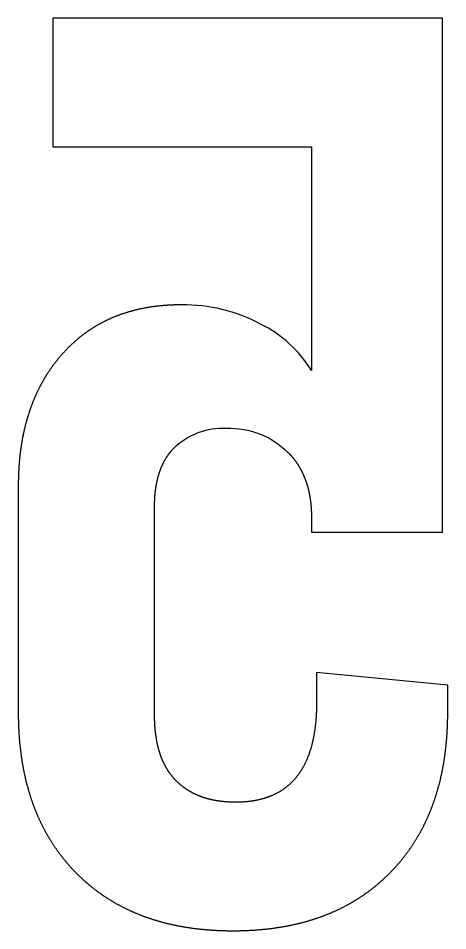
# Model space of a CAD drawing. Header units: millimetres. Extents: x -952 to 939, y -633 to 632.
# Drawn here: x -420.51 to -408.58, y -57.81 to -32.45 of the extents above; entities that cross this region are included whole.
import ezdxf

# ---------------------------------------------------------------- set-up
doc = ezdxf.new("R2010")
doc.units = ezdxf.units.MM
doc.layers.get('0').update_dxf_attribs({"lineweight": 25, "true_color": 0xffffff})

msp = doc.modelspace()

# ---------------------------------------------------------------- linework, layer by layer
at = {"color": 5, "true_color": 0x0000ff, "flags": 128}
msp.add_lwpolyline([(-414.545, -57.812), (-414.523, -57.812), (-414.502, -57.812), (-414.48, -57.811), (-414.458, -57.811), (-414.437, -57.811), (-414.415, -57.811), (-414.394, -57.81), (-414.372, -57.81), (-414.351, -57.81), (-414.329, -57.809), (-414.308, -57.809), (-414.287, -57.808), (-414.265, -57.807), (-414.244, -57.807), (-414.223, -57.806), (-414.202, -57.805), (-414.18, -57.805), (-414.159, -57.804), (-414.138, -57.803), (-414.117, -57.802), (-414.096, -57.801), (-414.075, -57.8), (-414.054, -57.799), (-414.033, -57.797), (-414.012, -57.796), (-413.992, -57.795), (-413.971, -57.794), (-413.95, -57.792), (-413.929, -57.791), (-413.909, -57.789), (-413.888, -57.788), (-413.867, -57.786), (-413.847, -57.785), (-413.826, -57.783), (-413.806, -57.781), (-413.785, -57.78), (-413.765, -57.778), (-413.744, -57.776), (-413.724, -57.774), (-413.704, -57.772), (-413.683, -57.77), (-413.663, -57.768), (-413.643, -57.766), (-413.623, -57.764), (-413.603, -57.761), (-413.583, -57.759), (-413.562, -57.757), (-413.542, -57.755), (-413.522, -57.752), (-413.503, -57.75), (-413.483, -57.747), (-413.463, -57.745), (-413.443, -57.742), (-413.423, -57.739), (-413.403, -57.737), (-413.384, -57.734), (-413.364, -57.731), (-413.344, -57.728), (-413.325, -57.725), (-413.305, -57.722), (-413.285, -57.719), (-413.266, -57.716), (-413.246, -57.713), (-413.227, -57.71), (-413.208, -57.707), (-413.188, -57.704), (-413.169, -57.7), (-413.15, -57.697), (-413.13, -57.694), (-413.111, -57.69), (-413.092, -57.687), (-413.073, -57.683), (-413.054, -57.68), (-413.035, -57.676), (-413.015, -57.672), (-412.996, -57.668), (-412.978, -57.665), (-412.959, -57.661), (-412.94, -57.657), (-412.921, -57.653), (-412.902, -57.649), (-412.883, -57.645), (-412.864, -57.641), (-412.846, -57.637), (-412.827, -57.633), (-412.808, -57.628), (-412.79, -57.624), (-412.771, -57.62), (-412.753, -57.615), (-412.734, -57.611), (-412.716, -57.606), (-412.697, -57.602), (-412.679, -57.597), (-412.661, -57.593), (-412.642, -57.588), (-412.624, -57.583), (-412.606, -57.578), (-412.588, -57.574), (-412.569, -57.569), (-412.551, -57.564), (-412.533, -57.559), (-412.515, -57.554), (-412.497, -57.549), (-412.479, -57.543), (-412.461, -57.538), (-412.443, -57.533), (-412.425, -57.528), (-412.408, -57.522), (-412.39, -57.517), (-412.372, -57.512), (-412.354, -57.506), (-412.337, -57.501), (-412.319, -57.495), (-412.301, -57.489), (-412.284, -57.484), (-412.266, -57.478), (-412.249, -57.472), (-412.231, -57.466), (-412.214, -57.461), (-412.196, -57.455), (-412.179, -57.449), (-412.162, -57.443), (-412.144, -57.437), (-412.127, -57.43), (-412.11, -57.424), (-412.093, -57.418), (-412.076, -57.412), (-412.058, -57.405), (-412.041, -57.399), (-412.024, -57.393), (-412.007, -57.386), (-411.99, -57.38), (-411.973, -57.373), (-411.957, -57.366), (-411.94, -57.36), (-411.923, -57.353), (-411.906, -57.346), (-411.889, -57.339), (-411.873, -57.333), (-411.856, -57.326), (-411.839, -57.319), (-411.823, -57.312), (-411.806, -57.305), (-411.79, -57.298), (-411.773, -57.29), (-411.757, -57.283), (-411.74, -57.276), (-411.724, -57.269), (-411.708, -57.261), (-411.691, -57.254), (-411.675, -57.246), (-411.659, -57.239), (-411.643, -57.231), (-411.626, -57.224), (-411.61, -57.216), (-411.594, -57.208), (-411.578, -57.2), (-411.562, -57.193), (-411.546, -57.185), (-411.53, -57.177), (-411.514, -57.169), (-411.498, -57.161), (-411.483, -57.153), (-411.467, -57.145), (-411.451, -57.137), (-411.435, -57.128), (-411.42, -57.12), (-411.404, -57.112), (-411.388, -57.103), (-411.373, -57.095), (-411.357, -57.087), (-411.342, -57.078), (-411.326, -57.07), (-411.311, -57.061), (-411.296, -57.052), (-411.28, -57.044), (-411.265, -57.035), (-411.25, -57.026), (-411.234, -57.017), (-411.219, -57.008), (-411.204, -56.999), (-411.189, -56.99), (-411.174, -56.981), (-411.159, -56.972), (-411.144, -56.963), (-411.129, -56.954), (-411.114, -56.945), (-411.099, -56.935), (-411.084, -56.926), (-411.069, -56.917), (-411.054, -56.907), (-411.039, -56.898), (-411.025, -56.888), (-411.01, -56.878), (-410.995, -56.869), (-410.981, -56.859), (-410.966, -56.849), (-410.952, -56.84), (-410.937, -56.83), (-410.923, -56.82), (-410.908, -56.81), (-410.894, -56.8), (-410.879, -56.79), (-410.865, -56.78), (-410.851, -56.77), (-410.837, -56.759), (-410.822, -56.749), (-410.808, -56.739), (-410.794, -56.729), (-410.78, -56.718), (-410.766, -56.708), (-410.752, -56.697), (-410.738, -56.687), (-410.724, -56.676), (-410.71, -56.665), (-410.696, -56.655), (-410.682, -56.644), (-410.668, -56.633), (-410.654, -56.622), (-410.641, -56.612), (-410.627, -56.601), (-410.613, -56.59), (-410.6, -56.579), (-410.586, -56.568), (-410.573, -56.556), (-410.559, -56.545), (-410.545, -56.534), (-410.532, -56.523), (-410.519, -56.511), (-410.505, -56.5), (-410.492, -56.489), (-410.479, -56.477), (-410.465, -56.466), (-410.452, -56.454), (-410.439, -56.442), (-410.426, -56.431), (-410.413, -56.419), (-410.399, -56.407), (-410.386, -56.395), (-410.373, -56.383), (-410.36, -56.372), (-410.347, -56.36), (-410.335, -56.348), (-410.322, -56.335), (-410.309, -56.323), (-410.296, -56.311), (-410.283, -56.299), (-410.271, -56.287), (-410.258, -56.274), (-410.245, -56.262), (-410.233, -56.25), (-410.22, -56.237), (-410.207, -56.225), (-410.195, -56.212), (-410.182, -56.199), (-410.17, -56.187), (-410.158, -56.174), (-410.145, -56.161), (-410.133, -56.148), (-410.121, -56.136), (-410.109, -56.123), (-410.096, -56.11), (-410.084, -56.097), (-410.072, -56.084), (-410.06, -56.071), (-410.048, -56.058), (-410.036, -56.045), (-410.025, -56.032), (-410.013, -56.019), (-410.001, -56.005), (-409.989, -55.992), (-409.978, -55.979), (-409.966, -55.966), (-409.954, -55.952), (-409.943, -55.939), (-409.931, -55.925), (-409.92, -55.912), (-409.909, -55.899), (-409.897, -55.885), (-409.886, -55.871), (-409.875, -55.858), (-409.864, -55.844), (-409.852, -55.831), (-409.841, -55.817), (-409.83, -55.803), (-409.819, -55.789), (-409.808, -55.776), (-409.798, -55.762), (-409.787, -55.748), (-409.776, -55.734), (-409.765, -55.72), (-409.754, -55.706), (-409.744, -55.692), (-409.733, -55.678), (-409.723, -55.664), (-409.712, -55.65), (-409.702, -55.635), (-409.691, -55.621), (-409.681, -55.607), (-409.671, -55.593), (-409.66, -55.578), (-409.65, -55.564), (-409.64, -55.55), (-409.63, -55.535), (-409.62, -55.521), (-409.61, -55.506), (-409.6, -55.492), (-409.59, -55.477), (-409.58, -55.463), (-409.57, -55.448), (-409.561, -55.433), (-409.551, -55.418), (-409.541, -55.404), (-409.531, -55.389), (-409.522, -55.374), (-409.512, -55.359), (-409.503, -55.344), (-409.493, -55.329), (-409.484, -55.314), (-409.475, -55.299), (-409.465, -55.284), (-409.456, -55.269), (-409.447, -55.254), (-409.438, -55.239), (-409.429, -55.224), (-409.42, -55.209), (-409.411, -55.193), (-409.402, -55.178), (-409.393, -55.163), (-409.384, -55.147), (-409.375, -55.132), (-409.366, -55.116), (-409.358, -55.101), (-409.349, -55.085), (-409.341, -55.07), (-409.332, -55.054), (-409.323, -55.039), (-409.315, -55.023), (-409.307, -55.007), (-409.298, -54.991), (-409.29, -54.976), (-409.282, -54.96), (-409.273, -54.944), (-409.265, -54.928), (-409.257, -54.912), (-409.249, -54.896), (-409.241, -54.88), (-409.233, -54.864), (-409.225, -54.848), (-409.217, -54.832), (-409.209, -54.816), (-409.202, -54.8), (-409.194, -54.783), (-409.186, -54.767), (-409.179, -54.751), (-409.171, -54.735), (-409.163, -54.718), (-409.156, -54.702), (-409.148, -54.685), (-409.141, -54.669), (-409.134, -54.652), (-409.126, -54.636), (-409.119, -54.619), (-409.112, -54.603), (-409.105, -54.586), (-409.098, -54.569), (-409.091, -54.553), (-409.084, -54.536), (-409.077, -54.519), (-409.07, -54.502), (-409.063, -54.485), (-409.056, -54.468), (-409.049, -54.451), (-409.043, -54.434), (-409.036, -54.417), (-409.029, -54.4), (-409.023, -54.383), (-409.016, -54.366), (-409.01, -54.349), (-409.003, -54.332), (-408.997, -54.315), (-408.991, -54.297), (-408.984, -54.28), (-408.978, -54.263), (-408.972, -54.245), (-408.966, -54.228), (-408.96, -54.21), (-408.954, -54.193), (-408.948, -54.175), (-408.942, -54.158), (-408.936, -54.14), (-408.93, -54.122), (-408.924, -54.105), (-408.918, -54.087), (-408.913, -54.069), (-408.907, -54.052), (-408.901, -54.034), (-408.896, -54.016), (-408.89, -53.998), (-408.885, -53.98), (-408.88, -53.962), (-408.874, -53.944), (-408.869, -53.926), (-408.864, -53.908), (-408.858, -53.89), (-408.853, -53.872), (-408.848, -53.853), (-408.843, -53.835), (-408.838, -53.817), (-408.833, -53.799), (-408.828, -53.78), (-408.823, -53.762), (-408.818, -53.744), (-408.814, -53.725), (-408.809, -53.707), (-408.804, -53.688), (-408.8, -53.67), (-408.795, -53.651), (-408.791, -53.632), (-408.786, -53.614), (-408.782, -53.595), (-408.777, -53.576), (-408.773, -53.557), (-408.769, -53.539), (-408.764, -53.52), (-408.76, -53.501), (-408.756, -53.482), (-408.752, -53.463), (-408.748, -53.444), (-408.744, -53.425), (-408.74, -53.406), (-408.736, -53.387), (-408.732, -53.368), (-408.728, -53.348), (-408.725, -53.329), (-408.721, -53.31), (-408.717, -53.291), (-408.714, -53.271), (-408.71, -53.252), (-408.706, -53.233), (-408.703, -53.213), (-408.7, -53.194), (-408.696, -53.174), (-408.693, -53.155), (-408.69, -53.135), (-408.686, -53.116), (-408.683, -53.096), (-408.68, -53.076), (-408.677, -53.056), (-408.674, -53.037), (-408.671, -53.017), (-408.668, -52.997), (-408.665, -52.977), (-408.662, -52.957), (-408.66, -52.937), (-408.657, -52.917), (-408.654, -52.897), (-408.651, -52.877), (-408.649, -52.857), (-408.646, -52.837), (-408.644, -52.817), (-408.641, -52.797), (-408.639, -52.776), (-408.637, -52.756), (-408.634, -52.736), (-408.632, -52.716), (-408.63, -52.695), (-408.628, -52.675), (-408.626, -52.654), (-408.624, -52.634), (-408.622, -52.613), (-408.62, -52.593), (-408.618, -52.572), (-408.616, -52.551), (-408.614, -52.531), (-408.612, -52.51), (-408.61, -52.489), (-408.609, -52.469), (-408.607, -52.448), (-408.606, -52.427), (-408.604, -52.406), (-408.603, -52.385), (-408.601, -52.364), (-408.6, -52.343), (-408.598, -52.322), (-408.597, -52.301), (-408.596, -52.28), (-408.595, -52.259), (-408.594, -52.238), (-408.593, -52.216), (-408.591, -52.195), (-408.59, -52.174), (-408.59, -52.152), (-408.589, -52.131), (-408.588, -52.11), (-408.587, -52.088), (-408.586, -52.067), (-408.586, -52.045), (-408.585, -52.024), (-408.584, -52.002), (-408.584, -51.981), (-408.583, -51.959), (-408.583, -51.937), (-408.582, -51.915), (-408.582, -51.894), (-408.582, -51.872), (-408.581, -51.85), (-408.581, -51.828), (-408.581, -51.806), (-408.581, -51.784), (-408.581, -51.762), (-408.581, -51.74), (-408.581, -50.99), (-412.224, -50.633), (-412.224, -51.455), (-412.224, -51.476), (-412.224, -51.498), (-412.224, -51.519), (-412.224, -51.541), (-412.224, -51.562), (-412.225, -51.584), (-412.225, -51.605), (-412.226, -51.626), (-412.226, -51.647), (-412.227, -51.668), (-412.228, -51.689), (-412.229, -51.71), (-412.229, -51.73), (-412.23, -51.751), (-412.231, -51.771), (-412.232, -51.792), (-412.234, -51.812), (-412.235, -51.832), (-412.236, -51.853), (-412.237, -51.873), (-412.239, -51.893), (-412.24, -51.913), (-412.242, -51.933), (-412.243, -51.952), (-412.245, -51.972), (-412.247, -51.992), (-412.249, -52.011), (-412.251, -52.031), (-412.252, -52.05), (-412.255, -52.069), (-412.257, -52.088), (-412.259, -52.107), (-412.261, -52.126), (-412.263, -52.145), (-412.266, -52.164), (-412.268, -52.183), (-412.271, -52.202), (-412.273, -52.22), (-412.276, -52.239), (-412.279, -52.257), (-412.281, -52.275), (-412.284, -52.294), (-412.287, -52.312), (-412.29, -52.33), (-412.293, -52.348), (-412.296, -52.366), (-412.299, -52.384), (-412.303, -52.401), (-412.306, -52.419), (-412.309, -52.436), (-412.313, -52.454), (-412.316, -52.471), (-412.32, -52.489), (-412.324, -52.506), (-412.327, -52.523), (-412.331, -52.54), (-412.335, -52.557), (-412.339, -52.574), (-412.343, -52.591), (-412.347, -52.607), (-412.351, -52.624), (-412.356, -52.64), (-412.36, -52.657), (-412.364, -52.673), (-412.369, -52.69), (-412.373, -52.706), (-412.378, -52.722), (-412.382, -52.738), (-412.387, -52.754), (-412.392, -52.77), (-412.397, -52.785), (-412.402, -52.801), (-412.407, -52.817), (-412.412, -52.832), (-412.417, -52.848), (-412.422, -52.863), (-412.427, -52.878), (-412.432, -52.893), (-412.438, -52.909), (-412.443, -52.924), (-412.449, -52.938), (-412.454, -52.953), (-412.46, -52.968), (-412.466, -52.983), (-412.472, -52.997), (-412.478, -53.012), (-412.483, -53.026), (-412.489, -53.041), (-412.496, -53.055), (-412.502, -53.069), (-412.508, -53.083), (-412.514, -53.097), (-412.521, -53.111), (-412.527, -53.125), (-412.533, -53.138), (-412.54, -53.152), (-412.547, -53.166), (-412.553, -53.179), (-412.56, -53.192), (-412.567, -53.206), (-412.574, -53.219), (-412.581, -53.232), (-412.588, -53.245), (-412.595, -53.258), (-412.602, -53.271), (-412.609, -53.284), (-412.617, -53.297), (-412.624, -53.309), (-412.632, -53.322), (-412.639, -53.334), (-412.647, -53.347), (-412.654, -53.359), (-412.662, -53.371), (-412.67, -53.383), (-412.678, -53.395), (-412.686, -53.407), (-412.694, -53.419), (-412.702, -53.431), (-412.71, -53.442), (-412.718, -53.454), (-412.726, -53.466), (-412.735, -53.477), (-412.743, -53.488), (-412.752, -53.5), (-412.76, -53.511), (-412.769, -53.522), (-412.777, -53.533), (-412.786, -53.544), (-412.795, -53.555), (-412.804, -53.565), (-412.813, -53.576), (-412.822, -53.587), (-412.831, -53.597), (-412.84, -53.608), (-412.849, -53.618), (-412.859, -53.628), (-412.868, -53.638), (-412.877, -53.648), (-412.887, -53.658), (-412.897, -53.668), (-412.906, -53.678), (-412.916, -53.688), (-412.926, -53.697), (-412.936, -53.707), (-412.945, -53.717), (-412.955, -53.726), (-412.966, -53.735), (-412.976, -53.744), (-412.986, -53.754), (-412.996, -53.763), (-413.006, -53.772), (-413.017, -53.78), (-413.027, -53.789), (-413.038, -53.798), (-413.048, -53.807), (-413.059, -53.815), (-413.07, -53.824), (-413.081, -53.832), (-413.092, -53.84), (-413.103, -53.849), (-413.114, -53.857), (-413.125, -53.865), (-413.136, -53.873), (-413.147, -53.88), (-413.158, -53.888), (-413.17, -53.896), (-413.181, -53.904), (-413.193, -53.911), (-413.204, -53.919), (-413.216, -53.926), (-413.228, -53.933), (-413.239, -53.94), (-413.251, -53.947), (-413.263, -53.954), (-413.275, -53.961), (-413.287, -53.968), (-413.299, -53.975), (-413.311, -53.982), (-413.324, -53.988), (-413.336, -53.995), (-413.348, -54.001), (-413.361, -54.007), (-413.373, -54.014), (-413.386, -54.02), (-413.399, -54.026), (-413.411, -54.032), (-413.424, -54.038), (-413.437, -54.044), (-413.45, -54.049), (-413.463, -54.055), (-413.476, -54.061), (-413.489, -54.066), (-413.502, -54.072), (-413.516, -54.077), (-413.529, -54.082), (-413.543, -54.087), (-413.556, -54.092), (-413.57, -54.097), (-413.583, -54.102), (-413.597, -54.107), (-413.611, -54.112), (-413.625, -54.116), (-413.638, -54.121), (-413.652, -54.125), (-413.666, -54.13), (-413.681, -54.134), (-413.695, -54.138), (-413.709, -54.142), (-413.723, -54.146), (-413.738, -54.15), (-413.752, -54.154), (-413.767, -54.158), (-413.781, -54.162), (-413.796, -54.165), (-413.811, -54.169), (-413.825, -54.172), (-413.84, -54.176), (-413.855, -54.179), (-413.87, -54.182), (-413.885, -54.185), (-413.9, -54.188), (-413.916, -54.191), (-413.931, -54.194), (-413.946, -54.197), (-413.962, -54.199), (-413.977, -54.202), (-413.993, -54.204), (-414.008, -54.207), (-414.024, -54.209), (-414.04, -54.212), (-414.056, -54.214), (-414.072, -54.216), (-414.087, -54.218), (-414.104, -54.22), (-414.12, -54.221), (-414.136, -54.223), (-414.152, -54.225), (-414.168, -54.226), (-414.185, -54.228), (-414.201, -54.229), (-414.218, -54.231), (-414.234, -54.232), (-414.251, -54.233), (-414.268, -54.234), (-414.284, -54.235), (-414.301, -54.236), (-414.318, -54.237), (-414.335, -54.238), (-414.352, -54.238), (-414.369, -54.239), (-414.387, -54.239), (-414.404, -54.24), (-414.421, -54.24), (-414.439, -54.24), (-414.456, -54.24), (-414.474, -54.24), (-414.482, -54.24), (-414.49, -54.24), (-414.499, -54.24), (-414.507, -54.24), (-414.515, -54.24), (-414.524, -54.24), (-414.532, -54.24), (-414.54, -54.24), (-414.548, -54.239), (-414.557, -54.239), (-414.565, -54.239), (-414.573, -54.239), (-414.581, -54.239), (-414.589, -54.238), (-414.598, -54.238), (-414.606, -54.238), (-414.614, -54.238), (-414.622, -54.237), (-414.63, -54.237), (-414.638, -54.237), (-414.646, -54.236), (-414.654, -54.236), (-414.662, -54.235), (-414.67, -54.235), (-414.678, -54.234), (-414.686, -54.234), (-414.694, -54.233), (-414.702, -54.233), (-414.71, -54.232), (-414.718, -54.232), (-414.726, -54.231), (-414.734, -54.231), (-414.742, -54.23), (-414.75, -54.23), (-414.758, -54.229), (-414.765, -54.228), (-414.773, -54.228), (-414.781, -54.227), (-414.789, -54.226), (-414.797, -54.225), (-414.804, -54.225), (-414.812, -54.224), (-414.82, -54.223), (-414.828, -54.222), (-414.835, -54.221), (-414.843, -54.221), (-414.851, -54.22), (-414.858, -54.219), (-414.866, -54.218), (-414.874, -54.217), (-414.881, -54.216), (-414.889, -54.215), (-414.897, -54.214), (-414.904, -54.213), (-414.912, -54.212), (-414.919, -54.211), (-414.927, -54.21), (-414.934, -54.209), (-414.942, -54.208), (-414.949, -54.207), (-414.957, -54.206), (-414.964, -54.205), (-414.972, -54.203), (-414.979, -54.202), (-414.987, -54.201), (-414.994, -54.2), (-415.001, -54.199), (-415.009, -54.197), (-415.016, -54.196), (-415.024, -54.195), (-415.031, -54.194), (-415.038, -54.192), (-415.045, -54.191), (-415.053, -54.19), (-415.06, -54.188), (-415.067, -54.187), (-415.075, -54.185), (-415.082, -54.184), (-415.089, -54.182), (-415.096, -54.181), (-415.103, -54.179), (-415.111, -54.178), (-415.118, -54.176), (-415.125, -54.175), (-415.132, -54.173), (-415.139, -54.172), (-415.146, -54.17), (-415.153, -54.169), (-415.16, -54.167), (-415.167, -54.165), (-415.174, -54.164), (-415.181, -54.162), (-415.188, -54.16), (-415.195, -54.158), (-415.202, -54.157), (-415.209, -54.155), (-415.216, -54.153), (-415.223, -54.151), (-415.23, -54.149), (-415.237, -54.148), (-415.244, -54.146), (-415.251, -54.144), (-415.258, -54.142), (-415.265, -54.14), (-415.271, -54.138), (-415.278, -54.136), (-415.285, -54.134), (-415.292, -54.132), (-415.299, -54.13), (-415.305, -54.128), (-415.312, -54.126), (-415.319, -54.124), (-415.326, -54.122), (-415.332, -54.12), (-415.339, -54.118), (-415.346, -54.116), (-415.352, -54.113), (-415.359, -54.111), (-415.366, -54.109), (-415.372, -54.107), (-415.379, -54.105), (-415.385, -54.102), (-415.392, -54.1), (-415.398, -54.098), (-415.405, -54.095), (-415.412, -54.093), (-415.418, -54.091), (-415.425, -54.088), (-415.431, -54.086), (-415.437, -54.084), (-415.444, -54.081), (-415.45, -54.079), (-415.457, -54.076), (-415.463, -54.074), (-415.47, -54.071), (-415.476, -54.069), (-415.482, -54.066), (-415.489, -54.064), (-415.495, -54.061), (-415.501, -54.059), (-415.508, -54.056), (-415.514, -54.053), (-415.52, -54.051), (-415.526, -54.048), (-415.533, -54.045), (-415.539, -54.043), (-415.545, -54.04), (-415.551, -54.037), (-415.558, -54.035), (-415.564, -54.032), (-415.57, -54.029), (-415.576, -54.026), (-415.582, -54.023), (-415.588, -54.021), (-415.594, -54.018), (-415.6, -54.015), (-415.606, -54.012), (-415.613, -54.009), (-415.619, -54.006), (-415.625, -54.003), (-415.631, -54), (-415.637, -53.997), (-415.643, -53.994), (-415.649, -53.991), (-415.654, -53.988), (-415.66, -53.985), (-415.666, -53.982), (-415.672, -53.979), (-415.678, -53.976), (-415.684, -53.973), (-415.69, -53.969), (-415.696, -53.966), (-415.702, -53.963), (-415.707, -53.96), (-415.713, -53.957), (-415.719, -53.953), (-415.725, -53.95), (-415.73, -53.947), (-415.736, -53.943), (-415.742, -53.94), (-415.748, -53.937), (-415.753, -53.933), (-415.759, -53.93), (-415.765, -53.927), (-415.77, -53.923), (-415.776, -53.92), (-415.782, -53.916), (-415.787, -53.913), (-415.793, -53.909), (-415.798, -53.906), (-415.804, -53.902), (-415.81, -53.899), (-415.815, -53.895), (-415.821, -53.892), (-415.826, -53.888), (-415.832, -53.884), (-415.837, -53.881), (-415.843, -53.877), (-415.848, -53.873), (-415.853, -53.87), (-415.859, -53.866), (-415.864, -53.862), (-415.87, -53.858), (-415.875, -53.855), (-415.88, -53.851), (-415.886, -53.847), (-415.891, -53.843), (-415.896, -53.839), (-415.902, -53.836), (-415.907, -53.832), (-415.912, -53.828), (-415.918, -53.824), (-415.923, -53.82), (-415.928, -53.816), (-415.933, -53.812), (-415.938, -53.808), (-415.944, -53.804), (-415.949, -53.8), (-415.954, -53.796), (-415.959, -53.792), (-415.964, -53.788), (-415.969, -53.784), (-415.974, -53.78), (-415.979, -53.775), (-415.985, -53.771), (-415.99, -53.767), (-415.995, -53.763), (-416, -53.759), (-416.005, -53.754), (-416.01, -53.75), (-416.015, -53.746), (-416.02, -53.742), (-416.025, -53.737), (-416.029, -53.733), (-416.034, -53.729), (-416.039, -53.724), (-416.044, -53.72), (-416.049, -53.715), (-416.054, -53.711), (-416.059, -53.707), (-416.064, -53.702), (-416.068, -53.698), (-416.073, -53.693), (-416.078, -53.689), (-416.083, -53.684), (-416.088, -53.68), (-416.092, -53.675), (-416.097, -53.67), (-416.102, -53.666), (-416.106, -53.661), (-416.111, -53.657), (-416.116, -53.652), (-416.12, -53.647), (-416.125, -53.643), (-416.13, -53.638), (-416.134, -53.633), (-416.139, -53.628), (-416.144, -53.624), (-416.148, -53.619), (-416.153, -53.614), (-416.157, -53.609), (-416.162, -53.604), (-416.166, -53.599), (-416.171, -53.595), (-416.175, -53.59), (-416.179, -53.585), (-416.184, -53.58), (-416.188, -53.575), (-416.193, -53.57), (-416.197, -53.565), (-416.201, -53.56), (-416.206, -53.555), (-416.21, -53.55), (-416.214, -53.545), (-416.219, -53.54), (-416.223, -53.535), (-416.227, -53.529), (-416.231, -53.524), (-416.235, -53.519), (-416.24, -53.514), (-416.244, -53.509), (-416.248, -53.504), (-416.252, -53.498), (-416.256, -53.493), (-416.26, -53.488), (-416.264, -53.482), (-416.268, -53.477), (-416.272, -53.472), (-416.276, -53.466), (-416.28, -53.461), (-416.284, -53.456), (-416.288, -53.45), (-416.292, -53.445), (-416.296, -53.439), (-416.3, -53.434), (-416.304, -53.429), (-416.308, -53.423), (-416.312, -53.418), (-416.316, -53.412), (-416.319, -53.406), (-416.323, -53.401), (-416.327, -53.395), (-416.331, -53.39), (-416.335, -53.384), (-416.338, -53.378), (-416.342, -53.373), (-416.346, -53.367), (-416.349, -53.361), (-416.353, -53.356), (-416.357, -53.35), (-416.36, -53.344), (-416.364, -53.338), (-416.368, -53.333), (-416.371, -53.327), (-416.375, -53.321), (-416.378, -53.315), (-416.382, -53.309), (-416.385, -53.303), (-416.389, -53.298), (-416.392, -53.292), (-416.396, -53.286), (-416.399, -53.28), (-416.402, -53.274), (-416.406, -53.268), (-416.409, -53.262), (-416.413, -53.256), (-416.416, -53.25), (-416.419, -53.244), (-416.422, -53.237), (-416.426, -53.231), (-416.429, -53.225), (-416.432, -53.219), (-416.436, -53.213), (-416.439, -53.207), (-416.442, -53.201), (-416.445, -53.194), (-416.448, -53.188), (-416.451, -53.182), (-416.455, -53.176), (-416.458, -53.169), (-416.461, -53.163), (-416.464, -53.157), (-416.467, -53.15), (-416.47, -53.144), (-416.473, -53.138), (-416.476, -53.131), (-416.479, -53.125), (-416.482, -53.118), (-416.485, -53.112), (-416.488, -53.105), (-416.491, -53.099), (-416.493, -53.092), (-416.496, -53.086), (-416.499, -53.079), (-416.502, -53.073), (-416.505, -53.066), (-416.508, -53.06), (-416.51, -53.053), (-416.513, -53.046), (-416.516, -53.04), (-416.519, -53.033), (-416.521, -53.026), (-416.524, -53.02), (-416.527, -53.013), (-416.529, -53.006), (-416.532, -52.999), (-416.535, -52.992), (-416.537, -52.986), (-416.54, -52.979), (-416.542, -52.972), (-416.545, -52.965), (-416.547, -52.958), (-416.55, -52.951), (-416.552, -52.944), (-416.555, -52.937), (-416.557, -52.93), (-416.56, -52.924), (-416.562, -52.917), (-416.565, -52.91), (-416.567, -52.902), (-416.569, -52.895), (-416.572, -52.888), (-416.574, -52.881), (-416.576, -52.874), (-416.579, -52.867), (-416.581, -52.86), (-416.583, -52.853), (-416.585, -52.846), (-416.588, -52.838), (-416.59, -52.831), (-416.592, -52.824), (-416.594, -52.817), (-416.596, -52.809), (-416.598, -52.802), (-416.601, -52.795), (-416.603, -52.787), (-416.605, -52.78), (-416.607, -52.773), (-416.609, -52.765), (-416.611, -52.758), (-416.613, -52.751), (-416.615, -52.743), (-416.617, -52.736), (-416.619, -52.728), (-416.621, -52.721), (-416.623, -52.713), (-416.624, -52.706), (-416.626, -52.698), (-416.628, -52.691), (-416.63, -52.683), (-416.632, -52.675), (-416.634, -52.668), (-416.635, -52.66), (-416.637, -52.652), (-416.639, -52.645), (-416.641, -52.637), (-416.642, -52.629), (-416.644, -52.622), (-416.646, -52.614), (-416.648, -52.606), (-416.649, -52.598), (-416.651, -52.59), (-416.652, -52.583), (-416.654, -52.575), (-416.656, -52.567), (-416.657, -52.559), (-416.659, -52.551), (-416.66, -52.543), (-416.662, -52.535), (-416.663, -52.527), (-416.665, -52.519), (-416.666, -52.511), (-416.668, -52.503), (-416.669, -52.495), (-416.67, -52.487), (-416.672, -52.479), (-416.673, -52.471), (-416.674, -52.463), (-416.676, -52.455), (-416.677, -52.447), (-416.678, -52.439), (-416.68, -52.43), (-416.681, -52.422), (-416.682, -52.414), (-416.683, -52.406), (-416.684, -52.397), (-416.686, -52.389), (-416.687, -52.381), (-416.688, -52.373), (-416.689, -52.364), (-416.69, -52.356), (-416.691, -52.348), (-416.692, -52.339), (-416.693, -52.331), (-416.694, -52.322), (-416.695, -52.314), (-416.696, -52.305), (-416.697, -52.297), (-416.698, -52.288), (-416.699, -52.28), (-416.7, -52.271), (-416.701, -52.263), (-416.702, -52.254), (-416.703, -52.246), (-416.704, -52.237), (-416.705, -52.228), (-416.705, -52.22), (-416.706, -52.211), (-416.707, -52.202), (-416.708, -52.194), (-416.709, -52.185), (-416.709, -52.176), (-416.71, -52.168), (-416.711, -52.159), (-416.711, -52.15), (-416.712, -52.141), (-416.713, -52.132), (-416.713, -52.124), (-416.714, -52.115), (-416.714, -52.106), (-416.715, -52.097), (-416.716, -52.088), (-416.716, -52.079), (-416.717, -52.07), (-416.717, -52.061), (-416.718, -52.052), (-416.718, -52.043), (-416.718, -52.034), (-416.719, -52.025), (-416.719, -52.016), (-416.72, -52.007), (-416.72, -51.998), (-416.72, -51.989), (-416.721, -51.979), (-416.721, -51.97), (-416.721, -51.961), (-416.722, -51.952), (-416.722, -51.943), (-416.722, -51.933), (-416.722, -51.924), (-416.723, -51.915), (-416.723, -51.906), (-416.723, -51.896), (-416.723, -51.887), (-416.723, -51.878), (-416.723, -51.868), (-416.723, -51.859), (-416.723, -51.849), (-416.724, -51.84), (-416.724, -51.831), (-416.724, -51.821), (-416.724, -51.812), (-416.724, -46.026), (-416.724, -46.018), (-416.724, -46.009), (-416.724, -46.001), (-416.723, -45.993), (-416.723, -45.984), (-416.723, -45.976), (-416.723, -45.968), (-416.723, -45.959), (-416.723, -45.951), (-416.723, -45.943), (-416.723, -45.935), (-416.722, -45.927), (-416.722, -45.918), (-416.722, -45.91), (-416.722, -45.902), (-416.722, -45.894), (-416.721, -45.886), (-416.721, -45.878), (-416.721, -45.87), (-416.72, -45.862), (-416.72, -45.854), (-416.72, -45.846), (-416.719, -45.838), (-416.719, -45.83), (-416.719, -45.822), (-416.718, -45.814), (-416.718, -45.806), (-416.717, -45.798), (-416.717, -45.79), (-416.716, -45.782), (-416.716, -45.774), (-416.715, -45.766), (-416.715, -45.758), (-416.714, -45.75), (-416.714, -45.743), (-416.713, -45.735), (-416.712, -45.727), (-416.712, -45.719), (-416.711, -45.712), (-416.711, -45.704), (-416.71, -45.696), (-416.709, -45.688), (-416.709, -45.681), (-416.708, -45.673), (-416.707, -45.665), (-416.706, -45.658), (-416.706, -45.65), (-416.705, -45.642), (-416.704, -45.635), (-416.703, -45.627), (-416.702, -45.62), (-416.702, -45.612), (-416.701, -45.605), (-416.7, -45.597), (-416.699, -45.589), (-416.698, -45.582), (-416.697, -45.575), (-416.696, -45.567), (-416.695, -45.56), (-416.694, -45.552), (-416.693, -45.545), (-416.692, -45.537), (-416.691, -45.53), (-416.69, -45.523), (-416.689, -45.515), (-416.688, -45.508), (-416.687, -45.501), (-416.686, -45.493), (-416.685, -45.486), (-416.684, -45.479), (-416.682, -45.471), (-416.681, -45.464), (-416.68, -45.457), (-416.679, -45.45), (-416.678, -45.443), (-416.676, -45.435), (-416.675, -45.428), (-416.674, -45.421), (-416.673, -45.414), (-416.671, -45.407), (-416.67, -45.4), (-416.669, -45.393), (-416.667, -45.386), (-416.666, -45.379), (-416.665, -45.372), (-416.663, -45.365), (-416.662, -45.358), (-416.66, -45.351), (-416.659, -45.344), (-416.657, -45.337), (-416.656, -45.33), (-416.654, -45.323), (-416.653, -45.316), (-416.651, -45.309), (-416.65, -45.302), (-416.648, -45.295), (-416.647, -45.288), (-416.645, -45.282), (-416.644, -45.275), (-416.642, -45.268), (-416.64, -45.261), (-416.639, -45.254), (-416.637, -45.248), (-416.635, -45.241), (-416.634, -45.234), (-416.632, -45.227), (-416.63, -45.221), (-416.628, -45.214), (-416.627, -45.207), (-416.625, -45.201), (-416.623, -45.194), (-416.621, -45.188), (-416.619, -45.181), (-416.617, -45.174), (-416.616, -45.168), (-416.614, -45.161), (-416.612, -45.155), (-416.61, -45.148), (-416.608, -45.142), (-416.606, -45.135), (-416.604, -45.129), (-416.602, -45.122), (-416.6, -45.116), (-416.598, -45.11), (-416.596, -45.103), (-416.594, -45.097), (-416.592, -45.09), (-416.59, -45.084), (-416.588, -45.078), (-416.585, -45.071), (-416.583, -45.065), (-416.581, -45.059), (-416.579, -45.052), (-416.577, -45.046), (-416.575, -45.04), (-416.572, -45.034), (-416.57, -45.028), (-416.568, -45.021), (-416.566, -45.015), (-416.563, -45.009), (-416.561, -45.003), (-416.559, -44.997), (-416.556, -44.991), (-416.554, -44.984), (-416.552, -44.978), (-416.549, -44.972), (-416.547, -44.966), (-416.545, -44.96), (-416.542, -44.954), (-416.54, -44.948), (-416.537, -44.942), (-416.535, -44.936), (-416.532, -44.93), (-416.53, -44.924), (-416.527, -44.918), (-416.525, -44.912), (-416.522, -44.907), (-416.52, -44.901), (-416.517, -44.895), (-416.514, -44.889), (-416.512, -44.883), (-416.509, -44.877), (-416.506, -44.872), (-416.504, -44.866), (-416.501, -44.86), (-416.498, -44.854), (-416.496, -44.848), (-416.493, -44.843), (-416.49, -44.837), (-416.487, -44.831), (-416.485, -44.826), (-416.482, -44.82), (-416.479, -44.814), (-416.476, -44.809), (-416.473, -44.803), (-416.47, -44.798), (-416.468, -44.792), (-416.465, -44.786), (-416.462, -44.781), (-416.459, -44.775), (-416.456, -44.77), (-416.453, -44.764), (-416.45, -44.759), (-416.447, -44.753), (-416.444, -44.748), (-416.441, -44.742), (-416.438, -44.737), (-416.435, -44.732), (-416.432, -44.726), (-416.429, -44.721), (-416.425, -44.715), (-416.422, -44.71), (-416.419, -44.705), (-416.416, -44.699), (-416.413, -44.694), (-416.41, -44.689), (-416.406, -44.684), (-416.403, -44.678), (-416.4, -44.673), (-416.397, -44.668), (-416.393, -44.663), (-416.39, -44.658), (-416.387, -44.652), (-416.383, -44.647), (-416.38, -44.642), (-416.377, -44.637), (-416.373, -44.632), (-416.37, -44.627), (-416.367, -44.622), (-416.363, -44.617), (-416.36, -44.612), (-416.356, -44.607), (-416.353, -44.602), (-416.349, -44.597), (-416.346, -44.592), (-416.342, -44.587), (-416.339, -44.582), (-416.335, -44.577), (-416.332, -44.572), (-416.328, -44.567), (-416.324, -44.562), (-416.321, -44.557), (-416.317, -44.552), (-416.313, -44.547), (-416.31, -44.543), (-416.306, -44.538), (-416.302, -44.533), (-416.299, -44.528), (-416.295, -44.523), (-416.291, -44.519), (-416.287, -44.514), (-416.284, -44.509), (-416.28, -44.505), (-416.276, -44.5), (-416.272, -44.495), (-416.268, -44.491), (-416.264, -44.486), (-416.261, -44.481), (-416.257, -44.477), (-416.253, -44.472), (-416.249, -44.468), (-416.245, -44.463), (-416.241, -44.459), (-416.237, -44.454), (-416.233, -44.449), (-416.229, -44.445), (-416.225, -44.441), (-416.221, -44.436), (-416.217, -44.432), (-416.213, -44.427), (-416.209, -44.423), (-416.205, -44.418), (-416.2, -44.414), (-416.196, -44.41), (-416.192, -44.405), (-416.188, -44.401, -0.210365), (-414.724, -43.847, -0.206645), (-413.027, -44.508), (-413.022, -44.513), (-413.017, -44.518), (-413.012, -44.524), (-413.007, -44.529), (-413.002, -44.534), (-412.997, -44.539), (-412.992, -44.545), (-412.987, -44.55), (-412.982, -44.555), (-412.977, -44.56), (-412.972, -44.566), (-412.967, -44.571), (-412.962, -44.576), (-412.957, -44.582), (-412.952, -44.587), (-412.947, -44.593), (-412.942, -44.598), (-412.938, -44.603), (-412.933, -44.609), (-412.928, -44.614), (-412.923, -44.62), (-412.919, -44.625), (-412.914, -44.631), (-412.909, -44.636), (-412.904, -44.642), (-412.9, -44.647), (-412.895, -44.653), (-412.891, -44.658), (-412.886, -44.664), (-412.881, -44.67), (-412.877, -44.675), (-412.872, -44.681), (-412.868, -44.686), (-412.863, -44.692), (-412.859, -44.698), (-412.854, -44.703), (-412.85, -44.709), (-412.846, -44.715), (-412.841, -44.721), (-412.837, -44.726), (-412.833, -44.732), (-412.828, -44.738), (-412.824, -44.744), (-412.82, -44.749), (-412.815, -44.755), (-412.811, -44.761), (-412.807, -44.767), (-412.803, -44.773), (-412.798, -44.779), (-412.794, -44.785), (-412.79, -44.79), (-412.786, -44.796), (-412.782, -44.802), (-412.778, -44.808), (-412.774, -44.814), (-412.77, -44.82), (-412.766, -44.826), (-412.762, -44.832), (-412.758, -44.838), (-412.754, -44.844), (-412.75, -44.85), (-412.746, -44.856), (-412.742, -44.862), (-412.738, -44.869), (-412.734, -44.875), (-412.73, -44.881), (-412.727, -44.887), (-412.723, -44.893), (-412.719, -44.899), (-412.715, -44.905), (-412.712, -44.912), (-412.708, -44.918), (-412.704, -44.924), (-412.7, -44.93), (-412.697, -44.937), (-412.693, -44.943), (-412.69, -44.949), (-412.686, -44.955), (-412.682, -44.962), (-412.679, -44.968), (-412.675, -44.974), (-412.672, -44.981), (-412.668, -44.987), (-412.665, -44.994), (-412.661, -45), (-412.658, -45.006), (-412.654, -45.013), (-412.651, -45.019), (-412.648, -45.026), (-412.644, -45.032), (-412.641, -45.039), (-412.638, -45.045), (-412.634, -45.052), (-412.631, -45.058), (-412.628, -45.065), (-412.625, -45.071), (-412.621, -45.078), (-412.618, -45.085), (-412.615, -45.091), (-412.612, -45.098), (-412.609, -45.104), (-412.606, -45.111), (-412.602, -45.118), (-412.599, -45.125), (-412.596, -45.131), (-412.593, -45.138), (-412.59, -45.145), (-412.587, -45.151), (-412.584, -45.158), (-412.581, -45.165), (-412.578, -45.172), (-412.576, -45.179), (-412.573, -45.185), (-412.57, -45.192), (-412.567, -45.199), (-412.564, -45.206), (-412.561, -45.213), (-412.558, -45.22), (-412.556, -45.227), (-412.553, -45.233), (-412.55, -45.24), (-412.548, -45.247), (-412.545, -45.254), (-412.542, -45.261), (-412.539, -45.268), (-412.537, -45.275), (-412.534, -45.282), (-412.532, -45.289), (-412.529, -45.296), (-412.527, -45.303), (-412.524, -45.311), (-412.521, -45.318), (-412.519, -45.325), (-412.517, -45.332), (-412.514, -45.339), (-412.512, -45.346), (-412.509, -45.353), (-412.507, -45.361), (-412.504, -45.368), (-412.502, -45.375), (-412.5, -45.382), (-412.498, -45.389), (-412.495, -45.397), (-412.493, -45.404), (-412.491, -45.411), (-412.488, -45.419), (-412.486, -45.426), (-412.484, -45.433), (-412.482, -45.441), (-412.48, -45.448), (-412.478, -45.455), (-412.476, -45.463), (-412.473, -45.47), (-412.471, -45.477), (-412.469, -45.485), (-412.467, -45.492), (-412.465, -45.5), (-412.463, -45.507), (-412.461, -45.515), (-412.459, -45.522), (-412.457, -45.53), (-412.456, -45.537), (-412.454, -45.545), (-412.452, -45.553), (-412.45, -45.56), (-412.448, -45.568), (-412.446, -45.575), (-412.445, -45.583), (-412.443, -45.591), (-412.441, -45.598), (-412.439, -45.606), (-412.438, -45.614), (-412.436, -45.621), (-412.434, -45.629), (-412.433, -45.637), (-412.431, -45.644), (-412.429, -45.652), (-412.428, -45.66), (-412.426, -45.668), (-412.425, -45.676), (-412.423, -45.683), (-412.422, -45.691), (-412.42, -45.699), (-412.419, -45.707), (-412.417, -45.715), (-412.416, -45.723), (-412.414, -45.731), (-412.413, -45.739), (-412.412, -45.746), (-412.41, -45.754), (-412.409, -45.762), (-412.408, -45.77), (-412.406, -45.778), (-412.405, -45.786), (-412.404, -45.794), (-412.403, -45.802), (-412.402, -45.81), (-412.4, -45.819), (-412.399, -45.827), (-412.398, -45.835), (-412.397, -45.843), (-412.396, -45.851), (-412.395, -45.859), (-412.394, -45.867), (-412.393, -45.875), (-412.392, -45.884), (-412.391, -45.892), (-412.39, -45.9), (-412.389, -45.908), (-412.388, -45.917), (-412.387, -45.925), (-412.386, -45.933), (-412.385, -45.941), (-412.384, -45.95), (-412.383, -45.958), (-412.383, -45.966), (-412.382, -45.975), (-412.381, -45.983), (-412.38, -45.991), (-412.38, -46), (-412.379, -46.008), (-412.378, -46.017), (-412.377, -46.025), (-412.377, -46.033), (-412.376, -46.042), (-412.376, -46.05), (-412.375, -46.059), (-412.374, -46.067), (-412.374, -46.076), (-412.373, -46.085), (-412.373, -46.093), (-412.372, -46.102), (-412.372, -46.11), (-412.371, -46.119), (-412.371, -46.127), (-412.371, -46.136), (-412.37, -46.145), (-412.37, -46.153), (-412.369, -46.162), (-412.369, -46.171), (-412.369, -46.179), (-412.368, -46.188), (-412.368, -46.197), (-412.368, -46.206), (-412.368, -46.214), (-412.367, -46.223), (-412.367, -46.232), (-412.367, -46.241), (-412.367, -46.25), (-412.367, -46.258), (-412.367, -46.267), (-412.367, -46.276), (-412.367, -46.285), (-412.367, -46.294), (-412.366, -46.303), (-412.366, -46.312), (-412.366, -46.74), (-408.724, -46.74), (-408.724, -32.455), (-419.545, -32.455), (-419.545, -36.026), (-412.366, -36.026), (-412.366, -42.24, 0.139828), (-413.777, -40.955, 0.127329), (-415.974, -40.419), (-415.99, -40.419), (-416.006, -40.419), (-416.023, -40.419), (-416.039, -40.419), (-416.056, -40.419), (-416.072, -40.42), (-416.088, -40.42), (-416.104, -40.42), (-416.121, -40.421), (-416.137, -40.421), (-416.153, -40.421), (-416.169, -40.422), (-416.185, -40.422), (-416.201, -40.423), (-416.217, -40.424), (-416.234, -40.424), (-416.25, -40.425), (-416.266, -40.426), (-416.281, -40.426), (-416.297, -40.427), (-416.313, -40.428), (-416.329, -40.429), (-416.345, -40.43), (-416.361, -40.431), (-416.377, -40.432), (-416.392, -40.433), (-416.408, -40.434), (-416.424, -40.435), (-416.44, -40.436), (-416.455, -40.438), (-416.471, -40.439), (-416.486, -40.44), (-416.502, -40.442), (-416.518, -40.443), (-416.533, -40.445), (-416.549, -40.446), (-416.564, -40.448), (-416.58, -40.449), (-416.595, -40.451), (-416.61, -40.452), (-416.626, -40.454), (-416.641, -40.456), (-416.656, -40.458), (-416.672, -40.459), (-416.687, -40.461), (-416.702, -40.463), (-416.717, -40.465), (-416.732, -40.467), (-416.748, -40.469), (-416.763, -40.471), (-416.778, -40.473), (-416.793, -40.476), (-416.808, -40.478), (-416.823, -40.48), (-416.838, -40.482), (-416.853, -40.485), (-416.868, -40.487), (-416.883, -40.489), (-416.897, -40.492), (-416.912, -40.494), (-416.927, -40.497), (-416.942, -40.499), (-416.957, -40.502), (-416.971, -40.505), (-416.986, -40.507), (-417.001, -40.51), (-417.015, -40.513), (-417.03, -40.516), (-417.045, -40.519), (-417.059, -40.522), (-417.074, -40.525), (-417.088, -40.528), (-417.103, -40.531), (-417.117, -40.534), (-417.132, -40.537), (-417.146, -40.54), (-417.16, -40.543), (-417.175, -40.546), (-417.189, -40.55), (-417.203, -40.553), (-417.218, -40.556), (-417.232, -40.56), (-417.246, -40.563), (-417.26, -40.567), (-417.274, -40.57), (-417.289, -40.574), (-417.303, -40.578), (-417.317, -40.581), (-417.331, -40.585), (-417.345, -40.589), (-417.359, -40.593), (-417.373, -40.596), (-417.387, -40.6), (-417.401, -40.604), (-417.415, -40.608), (-417.428, -40.612), (-417.442, -40.616), (-417.456, -40.62), (-417.47, -40.624), (-417.484, -40.629), (-417.497, -40.633), (-417.511, -40.637), (-417.525, -40.641), (-417.538, -40.646), (-417.552, -40.65), (-417.566, -40.655), (-417.579, -40.659), (-417.593, -40.664), (-417.606, -40.668), (-417.62, -40.673), (-417.633, -40.677), (-417.646, -40.682), (-417.66, -40.687), (-417.673, -40.691), (-417.687, -40.696), (-417.7, -40.701), (-417.713, -40.706), (-417.726, -40.711), (-417.74, -40.716), (-417.753, -40.721), (-417.766, -40.726), (-417.779, -40.731), (-417.792, -40.736), (-417.805, -40.741), (-417.819, -40.747), (-417.832, -40.752), (-417.845, -40.757), (-417.858, -40.763), (-417.871, -40.768), (-417.883, -40.773), (-417.896, -40.779), (-417.909, -40.784), (-417.922, -40.79), (-417.935, -40.796), (-417.948, -40.801), (-417.96, -40.807), (-417.973, -40.813), (-417.986, -40.818), (-417.999, -40.824), (-418.011, -40.83), (-418.024, -40.836), (-418.037, -40.842), (-418.049, -40.848), (-418.062, -40.854), (-418.074, -40.86), (-418.087, -40.866), (-418.099, -40.872), (-418.112, -40.878), (-418.124, -40.885), (-418.136, -40.891), (-418.149, -40.897), (-418.161, -40.904), (-418.173, -40.91), (-418.186, -40.916), (-418.198, -40.923), (-418.21, -40.929), (-418.222, -40.936), (-418.235, -40.943), (-418.247, -40.949), (-418.259, -40.956), (-418.271, -40.963), (-418.283, -40.969), (-418.295, -40.976), (-418.307, -40.983), (-418.319, -40.99), (-418.331, -40.997), (-418.343, -41.004), (-418.355, -41.011), (-418.367, -41.018), (-418.378, -41.025), (-418.39, -41.032), (-418.402, -41.04), (-418.414, -41.047), (-418.426, -41.054), (-418.437, -41.061), (-418.449, -41.069), (-418.461, -41.076), (-418.472, -41.084), (-418.484, -41.091), (-418.495, -41.099), (-418.507, -41.106), (-418.518, -41.114), (-418.53, -41.121), (-418.541, -41.129), (-418.553, -41.137), (-418.564, -41.145), (-418.576, -41.152), (-418.587, -41.16), (-418.598, -41.168), (-418.61, -41.176), (-418.621, -41.184), (-418.632, -41.192), (-418.643, -41.2), (-418.655, -41.208), (-418.666, -41.217), (-418.677, -41.225), (-418.688, -41.233), (-418.699, -41.241), (-418.71, -41.25), (-418.721, -41.258), (-418.732, -41.266), (-418.743, -41.275), (-418.754, -41.283), (-418.765, -41.292), (-418.776, -41.301), (-418.787, -41.309), (-418.797, -41.318), (-418.808, -41.327), (-418.819, -41.335), (-418.83, -41.344), (-418.841, -41.353), (-418.851, -41.362), (-418.862, -41.371), (-418.873, -41.38), (-418.883, -41.389), (-418.894, -41.398), (-418.904, -41.407), (-418.915, -41.416), (-418.925, -41.425), (-418.936, -41.434), (-418.946, -41.444), (-418.957, -41.453), (-418.967, -41.462), (-418.978, -41.472), (-418.988, -41.481), (-418.998, -41.49), (-419.008, -41.5), (-419.019, -41.509), (-419.029, -41.519), (-419.039, -41.529), (-419.049, -41.538), (-419.06, -41.548), (-419.07, -41.558), (-419.08, -41.568), (-419.09, -41.577), (-419.1, -41.587), (-419.11, -41.597), (-419.12, -41.607), (-419.13, -41.617), (-419.14, -41.627), (-419.15, -41.637), (-419.16, -41.648), (-419.169, -41.658), (-419.179, -41.668), (-419.189, -41.678), (-419.199, -41.688), (-419.209, -41.699), (-419.218, -41.709), (-419.228, -41.72), (-419.238, -41.73), (-419.247, -41.741), (-419.257, -41.751), (-419.266, -41.762), (-419.276, -41.772), (-419.286, -41.783), (-419.295, -41.794), (-419.305, -41.805), (-419.314, -41.815), (-419.323, -41.826), (-419.333, -41.837), (-419.342, -41.848), (-419.351, -41.859), (-419.361, -41.87), (-419.37, -41.881), (-419.379, -41.892), (-419.388, -41.903), (-419.397, -41.914), (-419.406, -41.925), (-419.415, -41.936), (-419.424, -41.947), (-419.433, -41.958), (-419.442, -41.969), (-419.451, -41.98), (-419.46, -41.992), (-419.469, -42.003), (-419.477, -42.014), (-419.486, -42.026), (-419.495, -42.037), (-419.503, -42.048), (-419.512, -42.06), (-419.521, -42.071), (-419.529, -42.083), (-419.538, -42.094), (-419.546, -42.105), (-419.555, -42.117), (-419.563, -42.129), (-419.571, -42.14), (-419.58, -42.152), (-419.588, -42.163), (-419.596, -42.175), (-419.604, -42.187), (-419.613, -42.199), (-419.621, -42.21), (-419.629, -42.222), (-419.637, -42.234), (-419.645, -42.246), (-419.653, -42.258), (-419.661, -42.27), (-419.669, -42.281), (-419.677, -42.293), (-419.684, -42.305), (-419.692, -42.317), (-419.7, -42.329), (-419.708, -42.341), (-419.715, -42.354), (-419.723, -42.366), (-419.731, -42.378), (-419.738, -42.39), (-419.746, -42.402), (-419.753, -42.414), (-419.761, -42.427), (-419.768, -42.439), (-419.776, -42.451), (-419.783, -42.464), (-419.79, -42.476), (-419.798, -42.488), (-419.805, -42.501), (-419.812, -42.513), (-419.819, -42.526), (-419.826, -42.538), (-419.833, -42.551), (-419.84, -42.563), (-419.847, -42.576), (-419.854, -42.589), (-419.861, -42.601), (-419.868, -42.614), (-419.875, -42.627), (-419.882, -42.639), (-419.889, -42.652), (-419.896, -42.665), (-419.902, -42.678), (-419.909, -42.69), (-419.916, -42.703), (-419.922, -42.716), (-419.929, -42.729), (-419.935, -42.742), (-419.942, -42.755), (-419.948, -42.768), (-419.955, -42.781), (-419.961, -42.794), (-419.968, -42.807), (-419.974, -42.82), (-419.98, -42.834), (-419.986, -42.847), (-419.993, -42.86), (-419.999, -42.873), (-420.005, -42.886), (-420.011, -42.9), (-420.017, -42.913), (-420.023, -42.926), (-420.029, -42.94), (-420.035, -42.953), (-420.041, -42.967), (-420.047, -42.98), (-420.053, -42.993), (-420.058, -43.007), (-420.064, -43.021), (-420.07, -43.034), (-420.076, -43.048), (-420.081, -43.061), (-420.087, -43.075), (-420.092, -43.089), (-420.098, -43.102), (-420.103, -43.116), (-420.109, -43.13), (-420.114, -43.144), (-420.12, -43.157), (-420.125, -43.171), (-420.13, -43.185), (-420.136, -43.199), (-420.141, -43.213), (-420.146, -43.227), (-420.151, -43.241), (-420.156, -43.255), (-420.162, -43.269), (-420.167, -43.283), (-420.172, -43.297), (-420.177, -43.311), (-420.182, -43.325), (-420.186, -43.34), (-420.191, -43.354), (-420.196, -43.368), (-420.201, -43.382), (-420.206, -43.396), (-420.21, -43.411), (-420.215, -43.425), (-420.22, -43.44), (-420.224, -43.454), (-420.229, -43.468), (-420.234, -43.483), (-420.238, -43.497), (-420.243, -43.512), (-420.247, -43.526), (-420.251, -43.541), (-420.256, -43.555), (-420.26, -43.57), (-420.264, -43.585), (-420.269, -43.599), (-420.273, -43.614), (-420.277, -43.629), (-420.281, -43.644), (-420.285, -43.658), (-420.289, -43.673), (-420.293, -43.688), (-420.297, -43.703), (-420.301, -43.718), (-420.305, -43.733), (-420.309, -43.748), (-420.313, -43.763), (-420.317, -43.778), (-420.32, -43.793), (-420.324, -43.808), (-420.328, -43.823), (-420.331, -43.838), (-420.335, -43.853), (-420.339, -43.868), (-420.342, -43.884), (-420.346, -43.899), (-420.349, -43.914), (-420.353, -43.929), (-420.356, -43.945), (-420.359, -43.96), (-420.363, -43.975), (-420.366, -43.991), (-420.369, -44.006), (-420.372, -44.022), (-420.375, -44.037), (-420.379, -44.053), (-420.382, -44.068), (-420.385, -44.084), (-420.388, -44.099), (-420.391, -44.115), (-420.394, -44.131), (-420.397, -44.146), (-420.399, -44.162), (-420.402, -44.178), (-420.405, -44.193), (-420.408, -44.209), (-420.411, -44.225), (-420.413, -44.241), (-420.416, -44.257), (-420.419, -44.273), (-420.421, -44.289), (-420.424, -44.305), (-420.426, -44.32), (-420.429, -44.336), (-420.431, -44.353), (-420.433, -44.369), (-420.436, -44.385), (-420.438, -44.401), (-420.44, -44.417), (-420.443, -44.433), (-420.445, -44.449), (-420.447, -44.466), (-420.449, -44.482), (-420.451, -44.498), (-420.453, -44.514), (-420.455, -44.531), (-420.457, -44.547), (-420.459, -44.564), (-420.461, -44.58), (-420.463, -44.596), (-420.465, -44.613), (-420.467, -44.629), (-420.468, -44.646), (-420.47, -44.663), (-420.472, -44.679), (-420.473, -44.696), (-420.475, -44.712), (-420.477, -44.729), (-420.478, -44.746), (-420.48, -44.762), (-420.481, -44.779), (-420.483, -44.796), (-420.484, -44.813), (-420.485, -44.83), (-420.487, -44.847), (-420.488, -44.863), (-420.489, -44.88), (-420.49, -44.897), (-420.492, -44.914), (-420.493, -44.931), (-420.494, -44.948), (-420.495, -44.965), (-420.496, -44.983), (-420.497, -45), (-420.498, -45.017), (-420.499, -45.034), (-420.5, -45.051), (-420.5, -45.068), (-420.501, -45.086), (-420.502, -45.103), (-420.503, -45.12), (-420.503, -45.138), (-420.504, -45.155), (-420.505, -45.172), (-420.505, -45.19), (-420.506, -45.207), (-420.506, -45.225), (-420.507, -45.242), (-420.507, -45.26), (-420.507, -45.277), (-420.508, -45.295), (-420.508, -45.313), (-420.508, -45.33), (-420.509, -45.348), (-420.509, -45.366), (-420.509, -45.383), (-420.509, -45.401), (-420.509, -45.419), (-420.509, -45.437), (-420.509, -45.455), (-420.509, -51.74), (-420.509, -51.762), (-420.509, -51.784), (-420.509, -51.806), (-420.509, -51.828), (-420.509, -51.85), (-420.508, -51.872), (-420.508, -51.894), (-420.508, -51.915), (-420.507, -51.937), (-420.507, -51.959), (-420.506, -51.981), (-420.506, -52.002), (-420.505, -52.024), (-420.505, -52.045), (-420.504, -52.067), (-420.503, -52.088), (-420.502, -52.11), (-420.501, -52.131), (-420.501, -52.152), (-420.5, -52.174), (-420.499, -52.195), (-420.498, -52.216), (-420.497, -52.238), (-420.495, -52.259), (-420.494, -52.28), (-420.493, -52.301), (-420.492, -52.322), (-420.49, -52.343), (-420.489, -52.364), (-420.488, -52.385), (-420.486, -52.406), (-420.485, -52.427), (-420.483, -52.448), (-420.481, -52.469), (-420.48, -52.489), (-420.478, -52.51), (-420.476, -52.531), (-420.474, -52.551), (-420.472, -52.572), (-420.471, -52.593), (-420.469, -52.613), (-420.467, -52.634), (-420.464, -52.654), (-420.462, -52.675), (-420.46, -52.695), (-420.458, -52.716), (-420.456, -52.736), (-420.453, -52.756), (-420.451, -52.776), (-420.449, -52.797), (-420.446, -52.817), (-420.444, -52.837), (-420.441, -52.857), (-420.439, -52.877), (-420.436, -52.897), (-420.433, -52.917), (-420.431, -52.937), (-420.428, -52.957), (-420.425, -52.977), (-420.422, -52.997), (-420.419, -53.017), (-420.416, -53.037), (-420.413, -53.056), (-420.41, -53.076), (-420.407, -53.096), (-420.404, -53.116), (-420.4, -53.135), (-420.397, -53.155), (-420.394, -53.174), (-420.391, -53.194), (-420.387, -53.213), (-420.384, -53.233), (-420.38, -53.252), (-420.377, -53.271), (-420.373, -53.291), (-420.369, -53.31), (-420.366, -53.329), (-420.362, -53.348), (-420.358, -53.368), (-420.354, -53.387), (-420.35, -53.406), (-420.346, -53.425), (-420.342, -53.444), (-420.338, -53.463), (-420.334, -53.482), (-420.33, -53.501), (-420.326, -53.52), (-420.322, -53.539), (-420.317, -53.557), (-420.313, -53.576), (-420.309, -53.595), (-420.304, -53.614), (-420.3, -53.632), (-420.295, -53.651), (-420.29, -53.67), (-420.286, -53.688), (-420.281, -53.707), (-420.276, -53.725), (-420.272, -53.744), (-420.267, -53.762), (-420.262, -53.78), (-420.257, -53.799), (-420.252, -53.817), (-420.247, -53.835), (-420.242, -53.853), (-420.237, -53.872), (-420.232, -53.89), (-420.226, -53.908), (-420.221, -53.926), (-420.216, -53.944), (-420.211, -53.962), (-420.205, -53.98), (-420.2, -53.998), (-420.194, -54.016), (-420.189, -54.034), (-420.183, -54.052), (-420.177, -54.069), (-420.172, -54.087), (-420.166, -54.105), (-420.16, -54.122), (-420.154, -54.14), (-420.148, -54.158), (-420.142, -54.175), (-420.136, -54.193), (-420.13, -54.21), (-420.124, -54.228), (-420.118, -54.245), (-420.112, -54.263), (-420.106, -54.28), (-420.1, -54.297), (-420.093, -54.315), (-420.087, -54.332), (-420.08, -54.349), (-420.074, -54.366), (-420.067, -54.383), (-420.061, -54.4), (-420.054, -54.417), (-420.048, -54.434), (-420.041, -54.451), (-420.034, -54.468), (-420.027, -54.485), (-420.02, -54.502), (-420.013, -54.519), (-420.006, -54.536), (-419.999, -54.553), (-419.992, -54.569), (-419.985, -54.586), (-419.978, -54.603), (-419.971, -54.619), (-419.964, -54.636), (-419.956, -54.652), (-419.949, -54.669), (-419.942, -54.685), (-419.934, -54.702), (-419.927, -54.718), (-419.919, -54.735), (-419.912, -54.751), (-419.904, -54.767), (-419.896, -54.783), (-419.889, -54.8), (-419.881, -54.816), (-419.873, -54.832), (-419.865, -54.848), (-419.857, -54.864), (-419.849, -54.88), (-419.841, -54.896), (-419.833, -54.912), (-419.825, -54.928), (-419.817, -54.944), (-419.808, -54.96), (-419.8, -54.976), (-419.792, -54.991), (-419.784, -55.007), (-419.775, -55.023), (-419.767, -55.039), (-419.758, -55.054), (-419.75, -55.07), (-419.741, -55.085), (-419.732, -55.101), (-419.724, -55.116), (-419.715, -55.132), (-419.706, -55.147), (-419.697, -55.163), (-419.688, -55.178), (-419.679, -55.193), (-419.67, -55.209), (-419.661, -55.224), (-419.652, -55.239), (-419.643, -55.254), (-419.634, -55.269), (-419.625, -55.284), (-419.615, -55.299), (-419.606, -55.314), (-419.597, -55.329), (-419.587, -55.344), (-419.578, -55.359), (-419.568, -55.374), (-419.559, -55.389), (-419.549, -55.404), (-419.539, -55.418), (-419.53, -55.433), (-419.52, -55.448), (-419.51, -55.463), (-419.5, -55.477), (-419.49, -55.492), (-419.48, -55.506), (-419.47, -55.521), (-419.46, -55.535), (-419.45, -55.55), (-419.44, -55.564), (-419.43, -55.578), (-419.419, -55.593), (-419.409, -55.607), (-419.399, -55.621), (-419.388, -55.635), (-419.378, -55.65), (-419.367, -55.664), (-419.357, -55.678), (-419.346, -55.692), (-419.336, -55.706), (-419.325, -55.72), (-419.314, -55.734), (-419.303, -55.748), (-419.293, -55.762), (-419.282, -55.776), (-419.271, -55.789), (-419.26, -55.803), (-419.249, -55.817), (-419.238, -55.831), (-419.226, -55.844), (-419.215, -55.858), (-419.204, -55.871), (-419.193, -55.885), (-419.181, -55.899), (-419.17, -55.912), (-419.159, -55.925), (-419.147, -55.939), (-419.136, -55.952), (-419.124, -55.966), (-419.113, -55.979), (-419.101, -55.992), (-419.089, -56.005), (-419.077, -56.019), (-419.066, -56.032), (-419.054, -56.045), (-419.042, -56.058), (-419.03, -56.071), (-419.018, -56.084), (-419.006, -56.097), (-418.994, -56.11), (-418.982, -56.123), (-418.969, -56.136), (-418.957, -56.148), (-418.945, -56.161), (-418.932, -56.174), (-418.92, -56.187), (-418.908, -56.199), (-418.895, -56.212), (-418.883, -56.225), (-418.87, -56.237), (-418.858, -56.25), (-418.845, -56.262), (-418.832, -56.274), (-418.82, -56.287), (-418.807, -56.299), (-418.794, -56.311), (-418.781, -56.323), (-418.768, -56.335), (-418.756, -56.348), (-418.743, -56.36), (-418.73, -56.372), (-418.717, -56.383), (-418.704, -56.395), (-418.691, -56.407), (-418.678, -56.419), (-418.664, -56.431), (-418.651, -56.442), (-418.638, -56.454), (-418.625, -56.466), (-418.612, -56.477), (-418.598, -56.489), (-418.585, -56.5), (-418.572, -56.511), (-418.558, -56.523), (-418.545, -56.534), (-418.531, -56.545), (-418.518, -56.556), (-418.504, -56.568), (-418.49, -56.579), (-418.477, -56.59), (-418.463, -56.601), (-418.449, -56.612), (-418.436, -56.622), (-418.422, -56.633), (-418.408, -56.644), (-418.394, -56.655), (-418.38, -56.665), (-418.366, -56.676), (-418.352, -56.687), (-418.338, -56.697), (-418.324, -56.708), (-418.31, -56.718), (-418.296, -56.729), (-418.282, -56.739), (-418.268, -56.749), (-418.254, -56.759), (-418.239, -56.77), (-418.225, -56.78), (-418.211, -56.79), (-418.196, -56.8), (-418.182, -56.81), (-418.167, -56.82), (-418.153, -56.83), (-418.138, -56.84), (-418.124, -56.849), (-418.109, -56.859), (-418.095, -56.869), (-418.08, -56.878), (-418.065, -56.888), (-418.051, -56.898), (-418.036, -56.907), (-418.021, -56.917), (-418.006, -56.926), (-417.991, -56.935), (-417.976, -56.945), (-417.961, -56.954), (-417.946, -56.963), (-417.931, -56.972), (-417.916, -56.981), (-417.901, -56.99), (-417.886, -56.999), (-417.871, -57.008), (-417.856, -57.017), (-417.841, -57.026), (-417.825, -57.035), (-417.81, -57.044), (-417.795, -57.052), (-417.779, -57.061), (-417.764, -57.07), (-417.748, -57.078), (-417.733, -57.087), (-417.717, -57.095), (-417.702, -57.103), (-417.686, -57.112), (-417.67, -57.12), (-417.655, -57.128), (-417.639, -57.137), (-417.623, -57.145), (-417.607, -57.153), (-417.592, -57.161), (-417.576, -57.169), (-417.56, -57.177), (-417.544, -57.185), (-417.528, -57.193), (-417.512, -57.2), (-417.496, -57.208), (-417.48, -57.216), (-417.464, -57.224), (-417.447, -57.231), (-417.431, -57.239), (-417.415, -57.246), (-417.399, -57.254), (-417.382, -57.261), (-417.366, -57.269), (-417.35, -57.276), (-417.333, -57.283), (-417.317, -57.29), (-417.3, -57.298), (-417.284, -57.305), (-417.267, -57.312), (-417.251, -57.319), (-417.234, -57.326), (-417.217, -57.333), (-417.201, -57.339), (-417.184, -57.346), (-417.167, -57.353), (-417.15, -57.36), (-417.134, -57.366), (-417.117, -57.373), (-417.1, -57.38), (-417.083, -57.386), (-417.066, -57.393), (-417.049, -57.399), (-417.032, -57.405), (-417.015, -57.412), (-416.997, -57.418), (-416.98, -57.424), (-416.963, -57.43), (-416.946, -57.437), (-416.928, -57.443), (-416.911, -57.449), (-416.894, -57.455), (-416.876, -57.461), (-416.859, -57.466), (-416.841, -57.472), (-416.824, -57.478), (-416.806, -57.484), (-416.789, -57.489), (-416.771, -57.495), (-416.754, -57.501), (-416.736, -57.506), (-416.718, -57.512), (-416.7, -57.517), (-416.683, -57.522), (-416.665, -57.528), (-416.647, -57.533), (-416.629, -57.538), (-416.611, -57.543), (-416.593, -57.549), (-416.575, -57.554), (-416.557, -57.559), (-416.539, -57.564), (-416.521, -57.569), (-416.503, -57.574), (-416.484, -57.578), (-416.466, -57.583), (-416.448, -57.588), (-416.429, -57.593), (-416.411, -57.597), (-416.393, -57.602), (-416.374, -57.606), (-416.356, -57.611), (-416.337, -57.615), (-416.319, -57.62), (-416.3, -57.624), (-416.282, -57.628), (-416.263, -57.633), (-416.244, -57.637), (-416.226, -57.641), (-416.207, -57.645), (-416.188, -57.649), (-416.169, -57.653), (-416.15, -57.657), (-416.132, -57.661), (-416.113, -57.665), (-416.094, -57.668), (-416.075, -57.672), (-416.056, -57.676), (-416.036, -57.68), (-416.017, -57.683), (-415.998, -57.687), (-415.979, -57.69), (-415.96, -57.694), (-415.941, -57.697), (-415.921, -57.7), (-415.902, -57.704), (-415.883, -57.707), (-415.863, -57.71), (-415.844, -57.713), (-415.824, -57.716), (-415.805, -57.719), (-415.785, -57.722), (-415.766, -57.725), (-415.746, -57.728), (-415.726, -57.731), (-415.707, -57.734), (-415.687, -57.737), (-415.667, -57.739), (-415.647, -57.742), (-415.627, -57.745), (-415.607, -57.747), (-415.588, -57.75), (-415.568, -57.752), (-415.548, -57.755), (-415.528, -57.757), (-415.508, -57.759), (-415.487, -57.761), (-415.467, -57.764), (-415.447, -57.766), (-415.427, -57.768), (-415.407, -57.77), (-415.386, -57.772), (-415.366, -57.774), (-415.346, -57.776), (-415.325, -57.778), (-415.305, -57.78), (-415.284, -57.781), (-415.264, -57.783), (-415.243, -57.785), (-415.223, -57.786), (-415.202, -57.788), (-415.182, -57.789), (-415.161, -57.791), (-415.14, -57.792), (-415.119, -57.794), (-415.099, -57.795), (-415.078, -57.796), (-415.057, -57.797), (-415.036, -57.799), (-415.015, -57.8), (-414.994, -57.801), (-414.973, -57.802), (-414.952, -57.803), (-414.931, -57.804), (-414.91, -57.805), (-414.889, -57.805), (-414.867, -57.806), (-414.846, -57.807), (-414.825, -57.807), (-414.804, -57.808), (-414.782, -57.809), (-414.761, -57.809), (-414.739, -57.81), (-414.718, -57.81), (-414.697, -57.81), (-414.675, -57.811), (-414.653, -57.811), (-414.632, -57.811), (-414.61, -57.811), (-414.589, -57.812), (-414.567, -57.812)], format="xyb", close=True, dxfattribs=at)

doc.saveas('drawing.dxf')
